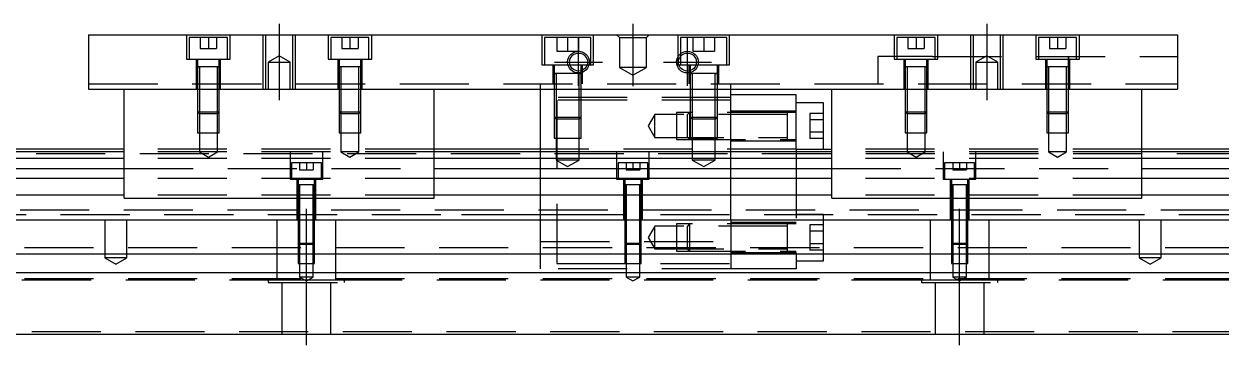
# Model space of a CAD drawing. Extents: x -12 to 791, y -275 to 102.
# Drawn here: x 208.1 to 428, y -235.7 to -176.7 of the extents above; entities that cross this region are included whole.
import ezdxf

# ---------------------------------------------------------------- set-up
doc = ezdxf.new("R2010")
doc.units = 0
doc.linetypes.add('CENTER', pattern=[50.8, 31.75, -6.35, 6.35, -6.35])
doc.linetypes.add('DASHED', pattern=[19.05, 12.7, -6.35])
doc.layers.get('0').update_dxf_attribs({"linetype": 'CONTINUOUS'})
doc.layers.add('CENTER', color=1, linetype='CENTER')

msp = doc.modelspace()

# ---------------------------------------------------------------- linework, layer by layer
at = {"color": 7, "linetype": 'CONTINUOUS'}
for p, q in [((220, -178.73), (220, -188.73)), ((220, -178.73), (420, -178.73)), ((420, -178.73), (420, -188.73)), ((220, -188.73), (420, -188.73)), ((226.5, -208.73), (226.5, -188.73)), ((283.5, -208.73), (283.5, -188.73)), ((303, -200.23), (303, -188.73)), ((338, -200.23), (338, -188.73)), ((356.5, -208.73), (356.5, -188.73)), ((413.5, -208.73), (413.5, -188.73)), ((350, -189.73), (338, -189.73)), ((350, -199.73), (350, -189.73)), ((355, -191.23), (350, -191.23)), ((355, -199.73), (355, -191.23)), ((226.5, -199.73), (60.5, -199.73)), ((303, -199.73), (283.5, -199.73)), ((350, -199.73), (356.5, -199.73)), ((585, -199.73), (413.5, -199.73)), ((226.5, -200.23), (0, -200.23)), ((226.5, -201.48), (0, -201.48)), ((356.5, -200.23), (283.5, -200.23)), ((356.5, -201.48), (283.5, -201.48)), ((640, -200.23), (413.5, -200.23)), ((640, -201.48), (413.5, -201.48)), ((0, -203.26), (226.5, -203.26)), ((283.5, -203.26), (356.5, -203.26)), ((413.5, -203.26), (640, -203.26)), ((226.5, -205.15), (0, -205.15)), ((356.5, -205.15), (283.5, -205.15)), ((640, -205.15), (413.5, -205.15)), ((226.5, -208.21), (0, -208.21)), ((226.5, -208.73), (283.5, -208.73)), ((356.5, -208.21), (283.5, -208.21)), ((356.5, -208.73), (413.5, -208.73)), ((640, -208.21), (413.5, -208.21)), ((0, -212.73), (640, -212.73)), ((640, -219.03), (0, -219.03)), ((640, -222.43), (0, -222.43)), ((0, -233.73), (640, -233.73))]:
    msp.add_line(p, q, dxfattribs=at)
at = {"color": 3, "linetype": 'DASHED'}
for p, q in [((238, -178.73), (238, -183.23)), ((245.5, -179.23), (238.5, -179.23)), ((238.5, -179.23), (238.5, -183.23)), ((240.5, -179.23), (240.5, -181.23)), ((242, -179.23), (242, -181.23)), ((243.5, -179.23), (243.5, -181.23)), ((245.5, -183.23), (245.5, -179.23)), ((246, -183.23), (246, -178.73)), ((252, -178.73), (252, -188.73)), ((252.5, -178.73), (252.5, -188.73)), ((257.5, -188.73), (257.5, -178.73)), ((258, -188.73), (258, -178.73)), ((264, -178.73), (264, -183.23)), ((271.5, -179.23), (264.5, -179.23)), ((264.5, -179.23), (264.5, -183.23)), ((266.5, -179.23), (266.5, -181.23)), ((268, -179.23), (268, -181.23)), ((269.5, -179.23), (269.5, -181.23)), ((271.5, -183.23), (271.5, -179.23)), ((272, -183.23), (272, -178.73)), ((303.25, -178.73), (303.25, -184.23)), ((312.25, -179.23), (303.75, -179.23)), ((303.75, -179.23), (303.75, -184.23)), ((306, -179.23), (306, -181.73)), ((308, -179.23), (308, -181.73)), ((310, -179.23), (310, -181.73)), ((312.25, -184.23), (312.25, -179.23)), ((312.75, -184.23), (312.75, -178.73)), ((317.5, -179.23), (317, -178.73)), ((317.5, -179.23), (317.5, -184.73)), ((317.5, -179.23), (322.5, -179.23)), ((322.5, -179.23), (323, -178.73)), ((322.5, -184.73), (322.5, -179.23)), ((328.25, -178.73), (328.25, -184.23)), ((337.25, -179.23), (328.75, -179.23)), ((328.75, -179.23), (328.75, -182.17)), ((331, -179.23), (331, -181.73)), ((333, -179.23), (333, -181.73)), ((335, -179.23), (335, -181.73)), ((337.25, -184.23), (337.25, -179.23)), ((337.75, -184.23), (337.75, -178.73)), ((368, -178.73), (368, -183.23)), ((375.5, -179.23), (368.5, -179.23)), ((368.5, -179.23), (368.5, -183.23)), ((370.5, -179.23), (370.5, -181.23)), ((372, -179.23), (372, -181.23)), ((373.5, -179.23), (373.5, -181.23)), ((375.5, -183.23), (375.5, -179.23)), ((376, -183.23), (376, -178.73)), ((382, -178.73), (382, -188.73)), ((382.5, -178.73), (382.5, -188.73)), ((387.5, -188.73), (387.5, -178.73)), ((388, -188.73), (388, -178.73)), ((394, -178.73), (394, -183.23)), ((401.5, -179.23), (394.5, -179.23)), ((394.5, -179.23), (394.5, -183.23)), ((396.5, -179.23), (396.5, -181.23)), ((398, -179.23), (398, -181.23)), ((399.5, -179.23), (399.5, -181.23)), ((401.5, -183.23), (401.5, -179.23)), ((402, -183.23), (402, -178.73)), ((240.5, -181.23), (242, -181.23)), ((242, -181.23), (243.5, -181.23)), ((266.5, -181.23), (268, -181.23)), ((268, -181.23), (269.5, -181.23)), ((306, -181.73), (308, -181.73)), ((308, -181.73), (310, -181.73)), ((328.75, -182.17), (328.75, -182.65)), ((331, -181.73), (333, -181.73)), ((333, -181.73), (335, -181.73)), ((370.5, -181.23), (372, -181.23)), ((372, -181.23), (373.5, -181.23)), ((396.5, -181.23), (398, -181.23)), ((398, -181.23), (399.5, -181.23)), ((238, -183.23), (246, -183.23)), ((239.75, -183.23), (239.75, -188.73)), ((240, -183.23), (240, -184.63)), ((240, -184.62), (240, -184.63)), ((240, -184.63), (240.22, -184.63)), ((240.22, -184.63), (240, -184.63)), ((240, -184.63), (240, -188.73)), ((240, -184.63), (240, -184.63)), ((243.78, -184.63), (240.22, -184.63)), ((240.35, -184.63), (240.35, -188.73)), ((243.65, -188.73), (243.65, -184.63)), ((243.78, -184.63), (244, -184.63)), ((244, -184.63), (243.78, -184.63)), ((244, -184.63), (244, -183.23)), ((244, -184.63), (244, -184.62)), ((244, -188.73), (244, -184.63)), ((244, -184.63), (244, -184.63)), ((244.25, -188.73), (244.25, -183.23)), ((255, -182.58), (253, -183.73)), ((253, -183.73), (255, -183.73)), ((253, -183.73), (253, -188.73)), ((257, -183.73), (255, -182.58)), ((255, -183.73), (257, -183.73)), ((257, -188.73), (257, -183.73)), ((264, -183.23), (272, -183.23)), ((265.75, -183.23), (265.75, -188.73)), ((266, -183.23), (266, -184.63)), ((266, -184.62), (266, -184.63)), ((266.22, -184.63), (266, -184.63)), ((266, -184.63), (266, -188.73)), ((266, -184.63), (266, -184.63)), ((269.78, -184.63), (266.22, -184.63)), ((266.35, -184.63), (266.35, -188.73)), ((269.65, -188.73), (269.65, -184.63)), ((270, -184.63), (269.78, -184.63)), ((270, -184.63), (270, -183.23)), ((270, -184.63), (270, -184.62)), ((270, -188.73), (270, -184.63)), ((270, -184.63), (270, -184.63)), ((270.25, -188.73), (270.25, -183.23)), ((303.25, -184.23), (312.75, -184.23)), ((305.25, -184.23), (305.25, -187.73)), ((305.5, -184.23), (305.5, -185.83)), ((310.5, -185.3), (310.5, -184.23)), ((310.75, -187.73), (310.75, -184.23)), ((328.25, -184.23), (337.75, -184.23)), ((328.75, -182.65), (328.75, -184.23)), ((330.25, -184.23), (330.25, -187.73)), ((330.5, -184.23), (330.5, -185.3)), ((335.5, -185.83), (335.5, -184.23)), ((335.75, -187.73), (335.75, -184.23)), ((375, -182.73), (365, -182.73)), ((365, -182.73), (365, -187.73)), ((368, -183.23), (376, -183.23)), ((369.75, -183.23), (369.75, -188.73)), ((370, -183.23), (370, -184.63)), ((370, -184.62), (370, -184.63)), ((370.22, -184.63), (370, -184.63)), ((370, -184.63), (370, -188.73)), ((370, -184.63), (370, -184.63)), ((373.78, -184.63), (370.22, -184.63)), ((370.35, -184.63), (370.35, -188.73)), ((373.65, -188.73), (373.65, -184.63)), ((374, -184.63), (373.78, -184.63)), ((374, -184.63), (374, -183.23)), ((374, -184.63), (374, -184.62)), ((374, -188.73), (374, -184.63)), ((374, -184.63), (374, -184.63)), ((374.25, -188.73), (374.25, -183.23)), ((375, -182.73), (420, -182.73)), ((385, -182.58), (383, -183.73)), ((383, -183.73), (385, -183.73)), ((383, -183.73), (383, -188.73)), ((387, -183.73), (385, -182.58)), ((385, -183.73), (387, -183.73)), ((387, -188.73), (387, -183.73)), ((394, -183.23), (402, -183.23)), ((395.75, -183.23), (395.75, -188.73)), ((396, -183.23), (396, -184.63)), ((396, -184.62), (396, -184.63)), ((400, -184.63), (396, -184.63)), ((396, -184.63), (396, -184.63)), ((396, -184.63), (396, -188.73)), ((396.35, -184.63), (396.35, -188.73)), ((399.65, -188.73), (399.65, -184.63)), ((400, -183.23), (400, -182.73)), ((400, -182.73), (400, -183.23)), ((400, -184.63), (400, -183.23)), ((400, -188.73), (400, -184.63)), ((400.25, -188.73), (400.25, -183.23)), ((305.5, -185.83), (305.76, -185.83)), ((305.76, -185.83), (305.5, -185.83)), ((305.5, -185.83), (305.5, -185.84)), ((305.5, -185.83), (305.5, -185.83)), ((305.5, -185.83), (305.5, -187.73)), ((310.01, -185.83), (305.76, -185.83)), ((305.9, -185.83), (305.9, -187.73)), ((310.24, -185.83), (310.01, -185.83)), ((310.1, -187.73), (310.1, -185.83)), ((310.24, -185.83), (310.5, -185.83)), ((310.5, -185.83), (310.24, -185.83)), ((310.5, -185.67), (310.5, -185.3)), ((310.5, -185.83), (310.5, -185.67)), ((310.5, -185.84), (310.5, -185.83)), ((310.5, -187.73), (310.5, -185.83)), ((310.5, -185.83), (310.5, -185.83)), ((322.5, -184.73), (317.5, -184.73)), ((317.5, -184.73), (320, -186.17)), ((320, -186.17), (322.5, -184.73)), ((330.5, -185.3), (330.5, -185.67)), ((330.5, -185.67), (330.5, -185.83)), ((330.5, -185.83), (330.76, -185.83)), ((330.76, -185.83), (330.5, -185.83)), ((330.5, -185.83), (330.5, -185.84)), ((330.5, -185.83), (330.5, -185.83)), ((330.5, -185.83), (330.5, -187.73)), ((335.24, -185.83), (330.76, -185.83)), ((330.9, -185.83), (330.9, -187.73)), ((335.1, -187.73), (335.1, -185.83)), ((335.24, -185.83), (335.5, -185.83)), ((335.5, -185.83), (335.24, -185.83)), ((335.5, -185.84), (335.5, -185.83)), ((335.5, -187.73), (335.5, -185.83)), ((335.5, -185.83), (335.5, -185.83)), ((220, -187.73), (420, -187.73)), ((240, -188.73), (240, -192.88)), ((240, -188.73), (240, -192.88)), ((240.35, -188.73), (240.35, -193.23)), ((243.65, -193.23), (243.65, -188.73)), ((244, -192.88), (244, -188.73)), ((244, -192.88), (244, -188.73)), ((266, -188.73), (266, -192.88)), ((266, -188.73), (266, -192.88)), ((266.35, -188.73), (266.35, -193.23)), ((269.65, -193.23), (269.65, -188.73)), ((270, -192.88), (270, -188.73)), ((270, -192.88), (270, -188.73)), ((303, -188.73), (303, -187.73)), ((305.5, -187.73), (305.5, -188.73)), ((305.5, -187.73), (305.5, -188.73)), ((305.5, -188.73), (305.5, -193.83)), ((305.5, -188.73), (305.5, -193.83)), ((305.9, -187.73), (305.9, -188.73)), ((305.9, -188.73), (305.9, -194.23)), ((310.1, -188.73), (310.1, -187.73)), ((310.1, -194.23), (310.1, -188.73)), ((310.5, -188.73), (310.5, -187.73)), ((310.5, -188.73), (310.5, -187.73)), ((310.5, -193.83), (310.5, -188.73)), ((310.5, -193.83), (310.5, -188.73)), ((330.5, -187.73), (330.5, -188.73)), ((330.5, -187.73), (330.5, -188.73)), ((330.5, -188.73), (330.5, -193.83)), ((330.5, -188.73), (330.5, -193.83)), ((330.9, -187.73), (330.9, -188.73)), ((330.9, -188.73), (330.9, -194.23)), ((335.1, -188.73), (335.1, -187.73)), ((335.1, -194.23), (335.1, -188.73)), ((335.5, -188.73), (335.5, -187.73)), ((335.5, -188.73), (335.5, -187.73)), ((335.5, -193.83), (335.5, -188.73)), ((335.5, -193.83), (335.5, -188.73)), ((338, -188.73), (338, -187.73)), ((370, -188.73), (370, -192.88)), ((370, -188.73), (370, -192.88)), ((370.35, -188.73), (370.35, -193.23)), ((373.65, -193.23), (373.65, -188.73)), ((374, -192.88), (374, -188.73)), ((374, -192.88), (374, -188.73)), ((396, -188.73), (396, -192.88)), ((396, -188.73), (396, -192.88)), ((396.35, -188.73), (396.35, -193.23)), ((399.65, -193.23), (399.65, -188.73)), ((400, -192.88), (400, -188.73)), ((400, -192.88), (400, -188.73)), ((338, -190.23), (303, -190.23)), ((338, -190.73), (306, -190.73)), ((306, -190.73), (306, -220.73)), ((240, -192.88), (244, -192.88)), ((240, -192.88), (240, -196.73)), ((240, -192.88), (240.35, -193.23)), ((243.65, -193.23), (240.35, -193.23)), ((240.35, -193.23), (240.35, -196.73)), ((243.65, -193.23), (244, -192.88)), ((243.65, -196.73), (243.65, -193.23)), ((244, -196.73), (244, -192.88)), ((266, -192.88), (270, -192.88)), ((266, -192.88), (266, -196.73)), ((266, -192.88), (266.35, -193.23)), ((269.65, -193.23), (266.35, -193.23)), ((266.35, -193.23), (266.35, -196.73)), ((269.65, -193.23), (270, -192.88)), ((269.65, -196.73), (269.65, -193.23)), ((270, -196.73), (270, -192.88)), ((324, -193.38), (322.79, -195.48)), ((324, -197.58), (324, -193.38)), ((348.4, -193.38), (324, -193.38)), ((328, -192.98), (328, -197.98)), ((350, -192.98), (328, -192.98)), ((330.4, -192.98), (330.4, -197.98)), ((350, -192.73), (338, -192.73)), ((348.4, -197.98), (348.4, -192.98)), ((352.5, -193.17), (352.5, -197.79)), ((355, -193.17), (352.5, -193.17)), ((370, -192.88), (374, -192.88)), ((370, -192.88), (370, -196.73)), ((370, -192.88), (370.35, -193.23)), ((373.65, -193.23), (370.35, -193.23)), ((370.35, -193.23), (370.35, -196.73)), ((373.65, -193.23), (374, -192.88)), ((373.65, -196.73), (373.65, -193.23)), ((374, -196.73), (374, -192.88)), ((396, -192.88), (400, -192.88)), ((396, -192.88), (396, -196.73)), ((396, -192.88), (396.35, -193.23)), ((399.65, -193.23), (396.35, -193.23)), ((396.35, -193.23), (396.35, -196.73)), ((399.65, -193.23), (400, -192.88)), ((399.65, -196.73), (399.65, -193.23)), ((400, -196.73), (400, -192.88)), ((305.5, -193.83), (308.5, -193.83)), ((305.5, -193.83), (305.5, -197.73)), ((305.5, -193.83), (305.9, -194.23)), ((308.5, -194.23), (305.9, -194.23)), ((305.9, -194.23), (305.9, -197.73)), ((308.5, -193.83), (310.5, -193.83)), ((310.1, -194.23), (308.5, -194.23)), ((310.1, -194.23), (310.5, -193.83)), ((310.1, -197.73), (310.1, -194.23)), ((310.5, -197.73), (310.5, -193.83)), ((322.79, -195.48), (324, -197.58)), ((330.5, -193.83), (331.5, -193.83)), ((330.5, -193.83), (330.5, -197.73)), ((330.5, -193.83), (330.9, -194.23)), ((331.5, -194.23), (330.9, -194.23)), ((330.9, -194.23), (330.9, -197.73)), ((331.5, -193.83), (335.5, -193.83)), ((335.1, -194.23), (331.5, -194.23)), ((335.1, -194.23), (335.5, -193.83)), ((335.1, -197.73), (335.1, -194.23)), ((335.5, -197.73), (335.5, -193.83)), ((355, -194.33), (352.5, -194.33)), ((240, -196.73), (244, -196.73)), ((240.35, -196.73), (240.35, -200.23)), ((243.65, -200.23), (243.65, -196.73)), ((266, -196.73), (270, -196.73)), ((266.35, -196.73), (266.35, -200.23)), ((269.65, -200.23), (269.65, -196.73)), ((305.5, -197.73), (310.5, -197.73)), ((305.9, -197.73), (305.9, -201.73)), ((310.1, -201.73), (310.1, -197.73)), ((324, -197.58), (348.4, -197.58)), ((330.5, -197.73), (335.5, -197.73)), ((330.9, -197.73), (330.9, -201.73)), ((335.1, -201.73), (335.1, -197.73)), ((355, -196.63), (352.5, -196.63)), ((355, -197.79), (352.5, -197.79)), ((370, -196.73), (374, -196.73)), ((370.35, -196.73), (370.35, -200.23)), ((373.65, -200.23), (373.65, -196.73)), ((396, -196.73), (400, -196.73)), ((396.35, -196.73), (396.35, -200.23)), ((399.65, -200.23), (399.65, -196.73)), ((283.5, -199.73), (226.5, -199.73)), ((306, -199.73), (303, -199.73)), ((350, -199.73), (306, -199.73)), ((328, -197.98), (350, -197.98)), ((338, -198.23), (350, -198.23)), ((350, -199.73), (350, -221.73)), ((413.5, -199.73), (356.5, -199.73)), ((585, -200.61), (55, -200.61)), ((283.5, -200.23), (226.5, -200.23)), ((283.5, -201.48), (226.5, -201.48)), ((243.65, -200.23), (240.35, -200.23)), ((240.35, -200.23), (242, -201.18)), ((242, -201.18), (243.65, -200.23)), ((257, -200.23), (257, -205.23)), ((262.75, -202.23), (257.25, -202.23)), ((257.25, -202.23), (257.25, -205.23)), ((258.75, -202.23), (258.75, -203.53)), ((260, -202.23), (260, -203.53)), ((261.25, -202.23), (261.25, -203.53)), ((262.75, -205.23), (262.75, -202.23)), ((263, -205.23), (263, -200.23)), ((269.65, -200.23), (266.35, -200.23)), ((266.35, -200.23), (268, -201.18)), ((268, -201.18), (269.65, -200.23)), ((303, -208.73), (303, -200.23)), ((310.1, -201.73), (305.9, -201.73)), ((305.9, -201.73), (308, -202.94)), ((308, -202.94), (310.1, -201.73)), ((317, -200.23), (317, -205.23)), ((322.75, -202.23), (317.25, -202.23)), ((317.25, -202.23), (317.25, -205.23)), ((318.75, -202.23), (318.75, -203.53)), ((320, -202.23), (320, -203.53)), ((321.25, -202.23), (321.25, -203.53)), ((322.75, -205.23), (322.75, -202.23)), ((323, -205.23), (323, -200.23)), ((335.1, -201.73), (330.9, -201.73)), ((330.9, -201.73), (333, -202.94)), ((333, -202.94), (335.1, -201.73)), ((338, -208.73), (338, -200.23)), ((413.5, -200.23), (356.5, -200.23)), ((413.5, -201.48), (356.5, -201.48)), ((373.65, -200.23), (370.35, -200.23)), ((370.35, -200.23), (372, -201.18)), ((372, -201.18), (373.65, -200.23)), ((377, -200.23), (377, -205.23)), ((382.75, -202.23), (377.25, -202.23)), ((377.25, -202.23), (377.25, -205.23)), ((378.75, -202.23), (378.75, -203.53)), ((380, -202.23), (380, -203.53)), ((381.25, -202.23), (381.25, -203.53)), ((382.75, -205.23), (382.75, -202.23)), ((383, -205.23), (383, -200.23)), ((399.65, -200.23), (396.35, -200.23)), ((396.35, -200.23), (398, -201.18)), ((398, -201.18), (399.65, -200.23)), ((226.5, -203.26), (283.5, -203.26)), ((258.75, -203.53), (260, -203.53)), ((260, -203.53), (261.25, -203.53)), ((318.75, -203.53), (320, -203.53)), ((320, -203.53), (321.25, -203.53)), ((356.5, -203.26), (413.5, -203.26)), ((378.75, -203.53), (380, -203.53)), ((380, -203.53), (381.25, -203.53)), ((283.5, -205.15), (226.5, -205.15)), ((257, -205.23), (263, -205.23)), ((258.25, -205.23), (258.25, -212.73)), ((258.5, -205.23), (258.5, -206.23)), ((258.5, -206.22), (258.5, -206.23)), ((258.5, -206.23), (261.5, -206.23)), ((258.5, -206.23), (258.5, -206.24)), ((258.5, -206.23), (258.5, -212.73)), ((258.75, -206.23), (258.75, -212.73)), ((261.25, -212.73), (261.25, -206.23)), ((261.5, -206.23), (261.5, -205.23)), ((261.5, -206.23), (261.5, -206.22)), ((261.5, -206.24), (261.5, -206.23)), ((261.5, -212.73), (261.5, -206.23)), ((261.75, -212.73), (261.75, -205.23)), ((317, -205.23), (323, -205.23)), ((318.25, -205.23), (318.25, -212.73)), ((318.5, -205.23), (318.5, -206.23)), ((318.5, -206.22), (318.5, -206.23)), ((318.5, -206.23), (321.5, -206.23)), ((318.5, -206.23), (318.5, -206.24)), ((318.5, -206.23), (318.5, -212.73)), ((318.75, -206.23), (318.75, -212.73)), ((321.25, -212.73), (321.25, -206.23)), ((321.5, -206.23), (321.5, -205.23)), ((321.5, -206.23), (321.5, -206.22)), ((321.5, -206.24), (321.5, -206.23)), ((321.5, -212.73), (321.5, -206.23)), ((321.75, -212.73), (321.75, -205.23)), ((413.5, -205.15), (356.5, -205.15)), ((377, -205.23), (383, -205.23)), ((378.25, -205.23), (378.25, -212.73)), ((378.5, -205.23), (378.5, -206.23)), ((378.5, -206.22), (378.5, -206.23)), ((378.5, -206.23), (381.5, -206.23)), ((378.5, -206.23), (378.5, -206.24)), ((378.5, -206.23), (378.5, -212.73)), ((378.75, -206.23), (378.75, -212.73)), ((381.25, -212.73), (381.25, -206.23)), ((381.5, -206.23), (381.5, -205.23)), ((381.5, -206.23), (381.5, -206.22)), ((381.5, -206.24), (381.5, -206.23)), ((381.5, -212.73), (381.5, -206.23)), ((381.75, -212.73), (381.75, -205.23)), ((283.5, -208.21), (226.5, -208.21)), ((303, -212.73), (303, -208.73)), ((338, -212.73), (338, -208.73)), ((413.5, -208.21), (356.5, -208.21)), ((55, -210.86), (585, -210.86)), ((81.5, -211.73), (288.5, -211.73)), ((223, -212.73), (223, -219.73)), ((227, -219.73), (227, -212.73)), ((254.64, -223.73), (254.64, -212.73)), ((258.5, -212.73), (258.5, -216.98)), ((258.5, -212.73), (258.5, -216.98)), ((258.75, -212.73), (258.75, -217.23)), ((261.25, -217.23), (261.25, -212.73)), ((261.5, -216.98), (261.5, -212.73)), ((261.5, -216.98), (261.5, -212.73)), ((265.36, -212.73), (265.36, -223.73)), ((288.5, -211.73), (288.75, -211.73)), ((288.75, -211.73), (291.25, -211.73)), ((291.25, -211.73), (291.5, -211.73)), ((291.5, -211.73), (303, -211.73)), ((303, -211.73), (306, -211.73)), ((303, -216.73), (303, -212.73)), ((306, -211.73), (338, -211.73)), ((306, -211.73), (585, -211.73)), ((318.5, -212.73), (318.5, -216.98)), ((318.5, -212.73), (318.5, -216.98)), ((318.75, -212.73), (318.75, -217.23)), ((321.25, -217.23), (321.25, -212.73)), ((321.5, -216.98), (321.5, -212.73)), ((321.5, -216.98), (321.5, -212.73)), ((338, -212.73), (338, -221.73)), ((350, -213.23), (338, -213.23)), ((355, -211.73), (350, -211.73)), ((355, -220.23), (355, -211.73)), ((374.64, -223.73), (374.64, -212.73)), ((378.5, -212.73), (378.5, -216.98)), ((378.5, -212.73), (378.5, -216.98)), ((378.75, -212.73), (378.75, -217.23)), ((381.25, -217.23), (381.25, -212.73)), ((381.5, -216.98), (381.5, -212.73)), ((381.5, -216.98), (381.5, -212.73)), ((385.36, -212.73), (385.36, -223.73)), ((413, -212.73), (413, -219.73)), ((417, -219.73), (417, -212.73)), ((324, -213.88), (322.79, -215.98)), ((324, -218.08), (324, -213.88)), ((348.4, -213.88), (324, -213.88)), ((328, -213.48), (328, -218.48)), ((350, -213.48), (328, -213.48)), ((330.4, -213.48), (330.4, -218.48)), ((348.4, -218.48), (348.4, -213.48)), ((352.5, -213.67), (352.5, -218.29)), ((355, -213.67), (352.5, -213.67)), ((355, -214.83), (352.5, -214.83)), ((258.5, -216.98), (261.5, -216.98)), ((258.5, -216.98), (258.5, -219.03)), ((258.5, -216.98), (258.75, -217.23)), ((261.25, -217.23), (258.75, -217.23)), ((258.75, -217.23), (258.75, -220.73)), ((261.25, -217.23), (261.5, -216.98)), ((261.25, -220.73), (261.25, -217.23)), ((261.5, -219.03), (261.5, -216.98)), ((303, -216.73), (338, -216.73)), ((303, -219.03), (303, -216.73)), ((318.5, -216.98), (321.5, -216.98)), ((318.5, -216.98), (318.5, -219.03)), ((318.5, -216.98), (318.75, -217.23)), ((321.25, -217.23), (318.75, -217.23)), ((318.75, -217.23), (318.75, -220.73)), ((321.25, -217.23), (321.5, -216.98)), ((321.25, -220.73), (321.25, -217.23)), ((321.5, -219.03), (321.5, -216.98)), ((322.79, -215.98), (324, -218.08)), ((355, -217.13), (352.5, -217.13)), ((378.5, -216.98), (381.5, -216.98)), ((378.5, -216.98), (378.5, -219.03)), ((378.5, -216.98), (378.75, -217.23)), ((381.25, -217.23), (378.75, -217.23)), ((378.75, -217.23), (378.75, -220.73)), ((381.25, -217.23), (381.5, -216.98)), ((381.25, -220.73), (381.25, -217.23)), ((381.5, -219.03), (381.5, -216.98)), ((640, -217.88), (0, -217.88)), ((227, -219.73), (223, -219.73)), ((223, -219.73), (225, -220.88)), ((225, -220.88), (227, -219.73)), ((258.5, -219.03), (258.5, -220.73)), ((261.5, -220.73), (261.5, -219.03)), ((338, -219.01), (303, -219.01)), ((303, -221.73), (303, -219.03)), ((318.5, -219.03), (318.5, -220.73)), ((321.5, -220.73), (321.5, -219.03)), ((324, -218.08), (348.4, -218.08)), ((328, -218.48), (350, -218.48)), ((338, -218.73), (350, -218.73)), ((355, -218.29), (352.5, -218.29)), ((378.5, -219.03), (378.5, -220.73)), ((381.5, -220.73), (381.5, -219.03)), ((417, -219.73), (413, -219.73)), ((413, -219.73), (415, -220.88)), ((415, -220.88), (417, -219.73)), ((258.5, -220.73), (261.5, -220.73)), ((258.75, -220.73), (258.75, -223.23)), ((261.25, -223.23), (261.25, -220.73)), ((338, -221.73), (303, -221.73)), ((306, -220.73), (338, -220.73)), ((318.5, -220.73), (321.5, -220.73)), ((318.75, -220.73), (318.75, -223.23)), ((321.25, -223.23), (321.25, -220.73)), ((350, -221.73), (338, -221.73)), ((350, -220.23), (355, -220.23)), ((378.5, -220.73), (381.5, -220.73)), ((378.75, -220.73), (378.75, -223.23)), ((381.25, -223.23), (381.25, -220.73)), ((640, -223.58), (0, -223.58)), ((55.36, -223.73), (584.64, -223.73)), ((253, -223.73), (267, -223.73)), ((253, -223.73), (253, -224.23)), ((253, -224.23), (267, -224.23)), ((255.5, -224.23), (255.5, -233.73)), ((261.25, -223.23), (258.75, -223.23)), ((258.75, -223.23), (260, -223.95)), ((260, -223.95), (261.25, -223.23)), ((264.5, -233.73), (264.5, -224.23)), ((267, -224.23), (267, -223.73)), ((321.25, -223.23), (318.75, -223.23)), ((318.75, -223.23), (320, -223.95)), ((320, -223.95), (321.25, -223.23)), ((373, -223.73), (387, -223.73)), ((373, -223.73), (373, -224.23)), ((373, -224.23), (387, -224.23)), ((375.5, -224.23), (375.5, -233.73)), ((381.25, -223.23), (378.75, -223.23)), ((378.75, -223.23), (380, -223.95)), ((380, -223.95), (381.25, -223.23)), ((384.5, -233.73), (384.5, -224.23)), ((387, -224.23), (387, -223.73)), ((0, -233.23), (640, -233.23))]:
    msp.add_line(p, q, dxfattribs=at)
at = {"color": 3, "linetype": 'CONTINUOUS'}
for p, q in [((330.4, -192.98), (330, -193.38)), ((330, -197.58), (330, -193.38)), ((330.4, -197.98), (330, -197.58)), ((330.4, -213.48), (330, -213.88)), ((330, -218.08), (330, -213.88)), ((330.4, -218.48), (330, -218.08))]:
    msp.add_line(p, q, dxfattribs=at)
for centre in [(310, -183.73), (330, -183.73)]:
    msp.add_circle(centre, 2, dxfattribs=at)
at = {"color": 7, "linetype": 'CONTINUOUS'}
for centre in [(310, -183.73), (330, -183.73)]:
    msp.add_circle(centre, 1.65, dxfattribs=at)
at = {"layer": 'CENTER', "color": 1, "linetype": 'CENTER'}
for p, q in [((255, -176.73), (255, -190.73)), ((320, -176.73), (320, -188.17)), ((385, -176.73), (385, -190.73)), ((310, -188.13), (310, -179.33)), ((330, -188.13), (330, -179.33)), ((305.6, -183.73), (314.4, -183.73)), ((325.6, -183.73), (334.4, -183.73)), ((260, -235.73), (260, -210.73)), ((380, -235.73), (380, -210.73))]:
    msp.add_line(p, q, dxfattribs=at)

doc.saveas('drawing.dxf')
